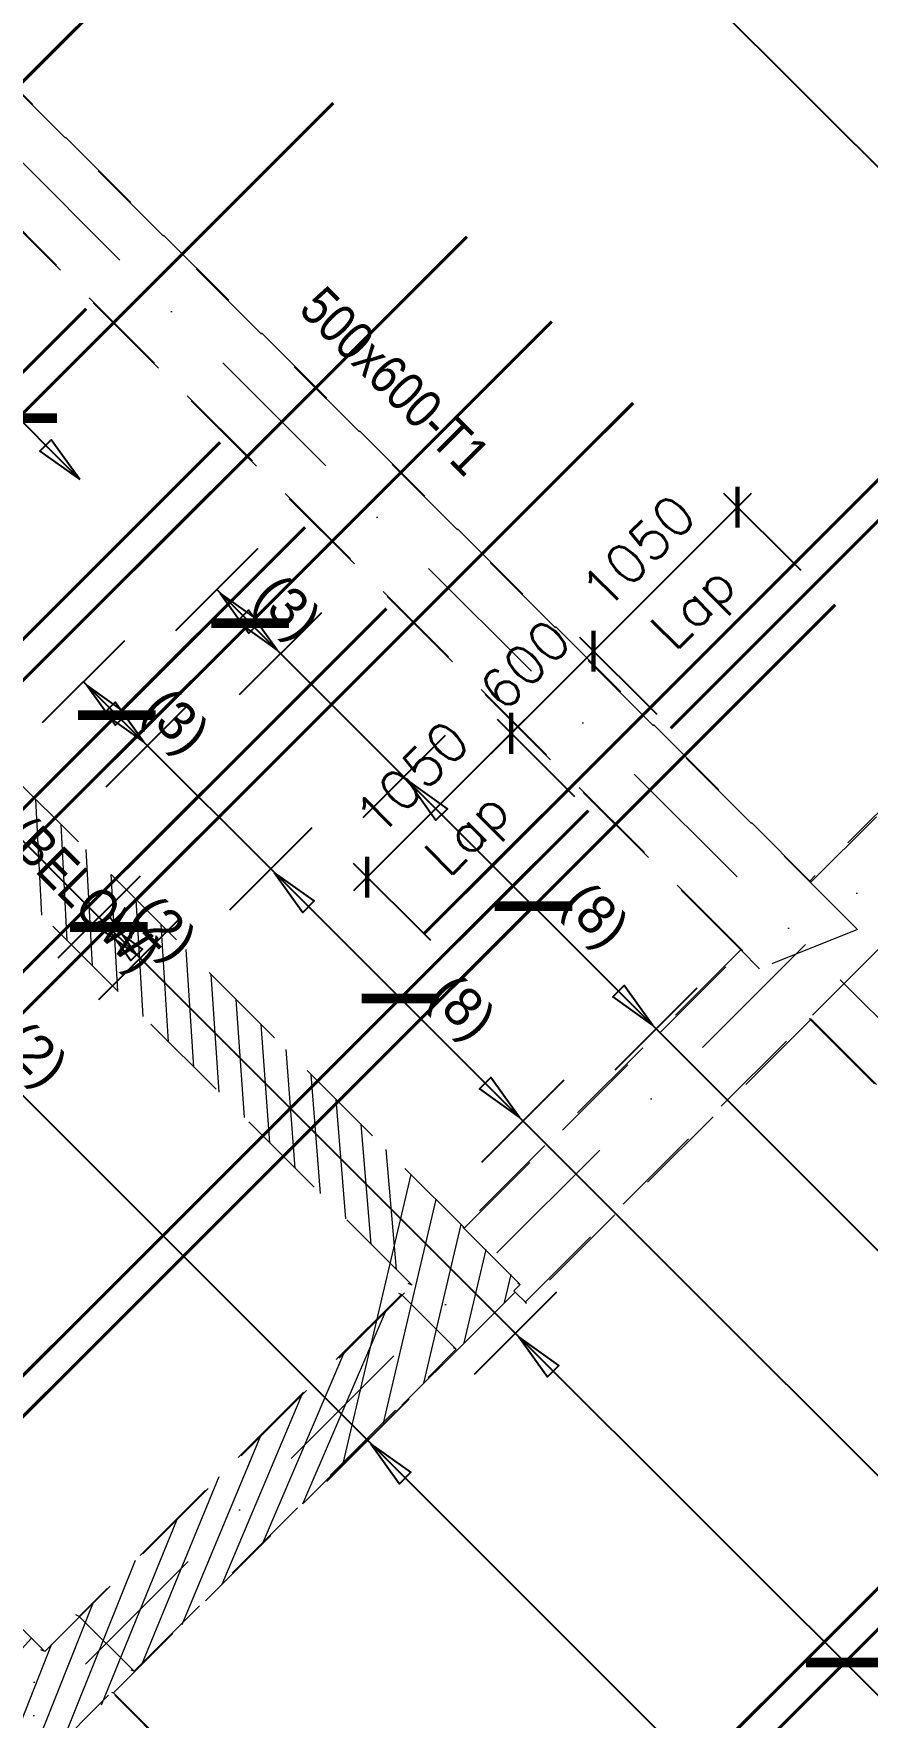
# Model space of a CAD drawing. Extents: x 660761725 to 1323371458, y 2734871439 to 5470067957.
# Drawn here: x 661310303 to 661314601, y 2735030477 to 2735039163 of the extents above; entities that cross this region are included whole.
import ezdxf

# ---------------------------------------------------------------- set-up
doc = ezdxf.new("R2010")
doc.units = 0
for name, pattern in [('AXES', [1.95, 1.2, -0.25, 0.25, -0.25]), ('Hidden', [714.375, 476.25, -238.125]), ('sbp_axis_short', [10, 5, -2.5, 0, -2.5])]:
    doc.linetypes.add(name, pattern=pattern)
doc.layers.add('A-DETL', color=5, linetype='Continuous', lineweight=9, true_color=0x0000ff)
for name, color, linetype, lineweight in [('A-FLOR-PATT', 7, 'Continuous', 15), ('A-WALL-IDEN', 7, 'Continuous', 9), ('S-BEAM-IDEN', 2, 'Continuous', 9), ('S-GRID', 7, 'Continuous', 9)]:
    doc.layers.add(name, color=color, linetype=linetype, lineweight=lineweight)
for name, color, linetype in [('S-AXIS', 20, 'AXES'), ('S-RBAR-T16', 201, 'Continuous'), ('S-RBAR-T20', 10, 'Continuous'), ('S-RDIMO', 8, 'Continuous')]:
    doc.layers.add(name, color=color, linetype=linetype)
doc.styles.add('Arial Narrow_1', font='ARIALN.TTF', dxfattribs={"height": 199.9999999999998})
doc.styles.add('ROMANS', font='romans.shx')
doc.dimstyles.new('S-DIMI-100', dxfattribs={"dimscale": 100, "dimtxt": 2, "dimasz": 1.5, "dimexe": 1, "dimexo": 1, "dimgap": 1, "dimtad": 1, "dimdec": 0, "dimzin": 12, "dimdsep": 46, "dimtxsty": 'ROMANS', "dimblk": 'ARCHTICK', "dimcen": 0.09, "dimdle": 1, "dimclrd": 8, "dimclre": 8, "dimclrt": 4, "dimadec": 0, "dimazin": 3, "dimtfac": 1, "dimtdec": 0, "dimtix": 1, "dimtmove": 1, "dimatfit": 3, "dimtolj": 1, "dimtzin": 0, "dimarcsym": 0})
pattern_1 = [(74.99999999999999, (0, 0), (-153.3407249233896, 41.08752341002518), [])]

# ---------------------------------------------------------------- blocks, each defined once
blk = doc.blocks.new('I am… All Range.')
at = {"layer": 'S-GRID', "color": 8, "linetype": 'sbp_axis_short', "lineweight": 13, "ltscale": 150}
for p, q in [((662622712.44625, 2734514326.959595), (662688816.0170653, 2734580430.53041)), ((662622360.5708737, 2734547558.821693), (662650980.3147497, 2734518939.077817)), ((662618471.4835767, 2734543669.734396), (662647091.3762469, 2734515049.841725))]:
    blk.add_line(p, q, dxfattribs=at)
blk = doc.blocks.new('I am… Atomic.')
at = {"layer": 'A-FLOR-PATT', "transparency": 33554600}
h = blk.add_hatch(dxfattribs=at)
h.set_pattern_fill('ANSI31', color=8, scale=50, angle=30, style=0)
h.set_pattern_definition(pattern_1)
edge = h.paths.add_edge_path()
edge.add_line((662389967.6433319, 2734579123.010657), (662390007.8012236, 2734579503.468677))
edge.add_line((662342114.705975, 2734544592.546931), (662390007.8012234, 2734579503.468677))
edge.add_line((662363195.8073889, 2734559608.047176), (662389967.7690635, 2734579123.040917))
edge.add_line((662362417.6524743, 2734559040.823584), (662363719.8899552, 2734559990.06879))
edge.add_line((662346720.4841449, 2734547598.623516), (662362783.6519626, 2734559307.613063))
edge.add_line((662345821.5310795, 2734546943.346041), (662347578.010761, 2734548223.703842))
edge.add_line((662342292.6126368, 2734544370.997322), (662346307.4227723, 2734547297.529027))
edge.add_line((662325865.2845687, 2734528370.671522), (662342114.6925843, 2734544592.5523))
edge.add_line((662340490.7204528, 2734542572.157625), (662342149.9785906, 2734544228.604904))
edge.add_line((662339422.0417168, 2734541505.28928), (662341320.3495216, 2734543400.381265))
edge.add_line((662336597.6306283, 2734538685.662872), (662340136.8031961, 2734542218.839921))
edge.add_line((662332705.8949801, 2734534800.520002), (662336243.7133716, 2734538332.345168))
edge.add_line((662332253.0745114, 2734534348.466631), (662332782.9359009, 2734534877.430412))
edge.add_line((662326312.3910785, 2734528417.846987), (662332351.9776915, 2734534447.202265))
edge.add_line((662325865.2845687, 2734528370.671522), (662326312.3910785, 2734528417.846987))
h = blk.add_hatch(dxfattribs=at)
h.set_pattern_fill('ANSI31', color=8, scale=50, angle=30, style=0)
h.set_pattern_definition(pattern_1)
edge = h.paths.add_edge_path()
edge.add_line((662389967.6433319, 2734579123.010657), (662390007.8012236, 2734579503.468677))
edge.add_line((662390178.8400514, 2734578972.951882), (662393574.2351673, 2734576558.543434))
edge.add_line((662390389.9110394, 2734578822.862847), (662389967.7690635, 2734579123.040917))
edge.add_line((662401600.1085552, 2734571260.373601), (662390007.8012234, 2734579503.468677))
edge.add_line((662401045.2346829, 2734570742.112331), (662400996.5411683, 2734571280.666277))
edge.add_line((662400996.5411683, 2734571280.666277), (662391834.41239, 2734577795.702194))
edge.add_line((662401631.7932035, 2734570909.939), (662401600.1085552, 2734571260.373601))
edge.add_line((662398386.0115408, 2734568087.393885), (662401045.2346829, 2734570742.112331))
edge.add_line((662378065.801715, 2734545768.423274), (662383150.2610395, 2734551353.010825))
edge.add_line((662383150.2610395, 2734551353.010825), (662388234.7203641, 2734556937.598375))
edge.add_line((662388234.7203641, 2734556937.598375), (662393319.1796887, 2734562522.185926))
edge.add_line((662393319.1796887, 2734562522.185926), (662398403.6390133, 2734568106.773477))
edge.add_line((662377177.0145457, 2734544792.211362), (662378389.7704264, 2734546124.258873))
edge.add_line((662345219.5168241, 2734509691.243385), (662350637.7770958, 2734515642.46591))
edge.add_line((662350637.7770958, 2734515642.46591), (662356056.0373675, 2734521593.688435))
edge.add_line((662356056.0373675, 2734521593.688435), (662361474.2976393, 2734527544.91096))
edge.add_line((662361474.2976393, 2734527544.91096), (662366892.5579109, 2734533496.133485))
edge.add_line((662366892.5579109, 2734533496.133485), (662372310.8181826, 2734539447.35601))
edge.add_line((662372310.8181826, 2734539447.35601), (662377729.0784543, 2734545398.578536))
edge.add_line((662345267.5598451, 2734509156.384884), (662400082.3408674, 2734569362.972085))
edge.add_line((662401418.6805061, 2734570690.601139), (662400941.3227103, 2734570214.051982))
edge.add_line((662400082.3408674, 2734569362.972085), (662401631.7932035, 2734570909.939))
h = blk.add_hatch(dxfattribs=at)
h.set_pattern_fill('ANSI31', color=8, scale=50, angle=30, style=0)
h.set_pattern_definition(pattern_1)
edge = h.paths.add_edge_path()
edge.add_line((662345468.2720397, 2734510142.524049), (662345661.1307589, 2734509588.669044))
edge.add_line((662345219.5168241, 2734509691.243385), (662350637.7770958, 2734515642.46591))
edge.add_line((662350637.7770958, 2734515642.46591), (662356056.0373675, 2734521593.688435))
edge.add_line((662356056.0373675, 2734521593.688435), (662361474.2976393, 2734527544.91096))
edge.add_line((662361474.2976393, 2734527544.91096), (662366892.5579109, 2734533496.133485))
edge.add_line((662366892.5579109, 2734533496.133485), (662372310.8181826, 2734539447.35601))
edge.add_line((662372310.8181826, 2734539447.35601), (662377729.0784543, 2734545398.578536))
edge.add_line((662345267.5598451, 2734509156.384884), (662400082.3408674, 2734569362.972085))
h = blk.add_hatch(dxfattribs=at)
h.set_pattern_fill('ANSI31', color=8, scale=50, angle=30, style=0)
h.set_pattern_definition(pattern_1)
h.paths.add_polyline_path([(662350481.6833518, 2734529010.615821), (662347130.08703, 2734525664.697063), (662342140.050475, 2734530654.737032), (662345491.6468021, 2734534000.65579)])
h.paths.add_polyline_path([(662342706.3069187, 2734530654.268376), (662345491.6356469, 2734533434.878781), (662349911.8950287, 2734529014.616375), (662347128.9243566, 2734526231.647893)], flags=16)
h = blk.add_hatch(dxfattribs=at)
h.set_pattern_fill('ANSI31', color=8, scale=50, angle=30, style=0)
h.set_pattern_definition(pattern_1)
edge = h.paths.add_edge_path()
edge.add_line((662348021.9696456, 2734527120.834711), (662347809.619302, 2734526908.844087))
edge.add_line((662344677.9657329, 2734530464.840913), (662348021.9696456, 2734527120.834711))
edge.add_line((662346323.225431, 2734528395.238966), (662345892.8153635, 2734528825.649329))
edge.add_line((662344406.4214969, 2734530312.044213), (662343385.8280276, 2734531332.638381))
edge.add_line((662343598.1783756, 2734531544.629009), (662344677.9657329, 2734530464.840913))
edge.add_line((662346341.2036034, 2734528388.035919), (662347827.5974464, 2734526901.640992))
edge.add_line((662345892.8153635, 2734528825.649329), (662344406.4215387, 2734530312.044254))
at = {"layer": 'A-DETL', "color": 8, "linetype": 'Hidden', "lineweight": 9}
for p, q in [((662357553.111309, 2734536679.26315), (662351963.4553444, 2734531094.343599)), ((662351971.9167507, 2734531090.953468), (662357561.5727153, 2734536675.873019)), ((662350497.8719653, 2734528923.893819), (662357993.6440659, 2734536413.314352)), ((662352170.062581, 2734530887.315452), (662347614.4000547, 2734535442.982496)), ((662347623.5611768, 2734535439.312018), (662351971.9167507, 2734531090.953468)), ((662347261.0605286, 2734535089.343482), (662351665.1686958, 2734530685.230947)), ((662351618.1493869, 2734530737.48587), (662347269.7938131, 2734535085.84442)), ((662345837.5190523, 2734533654.783303), (662350185.874626, 2734529306.424752)), ((662349915.4269156, 2734529011.084485), (662345491.6356456, 2734533434.878783)), ((662351971.9167507, 2734531090.953468), (662351963.4553444, 2734531094.343599)), ((662351963.4553444, 2734531094.343599), (662352211.4057801, 2734530845.972211)), ((662352211.4057801, 2734530845.972211), (662351706.511895, 2734530643.887706)), ((662351609.6879807, 2734530740.876001), (662350177.4132198, 2734529309.814883)), ((662350185.874626, 2734529306.424752), (662351618.1493869, 2734530737.48587)), ((662351706.511895, 2734530643.887706), (662351609.6879807, 2734530740.876001)), ((662351609.6879807, 2734530740.876001), (662351618.1493869, 2734530737.48587)), ((662352316.6565512, 2734530740.721336), (662351963.3170251, 2734530387.082322)), ((662344677.9657329, 2734530464.840913), (662348021.9696456, 2734527120.834711)), ((662351972.0527202, 2734530383.582294), (662350504.4944506, 2734528917.267565)), ((662351963.3170251, 2734530387.082322), (662351972.0527202, 2734530383.582294)), ((662351963.3170251, 2734530387.082322), (662358137.5971158, 2734524212.796107)), ((662351972.0527202, 2734530383.582294), (662358140.2166456, 2734524215.414147)), ((662350177.4132198, 2734529309.814883), (662350185.874626, 2734529306.424752)), ((662350472.3867296, 2734529014.34059), (662350177.4132198, 2734529309.814883)), ((662348021.9696456, 2734527120.834711), (662349915.4269156, 2734529011.084485)), ((662349860.895212, 2734528963.6166), (662348199.4949895, 2734527302.217682)), ((662349844.917619, 2734528970.018152), (662349860.895212, 2734528963.6166)), ((662350143.2185988, 2734528680.813993), (662349860.895212, 2734528963.6166)), ((662349915.4269156, 2734529011.084485), (662349894.466053, 2734529019.482624)), ((662350198.549557, 2734528727.961649), (662350446.4095278, 2734528975.401748)), ((662350439.9030727, 2734528981.911905), (662350472.3867296, 2734529014.34059)), ((662350446.4095278, 2734528975.401748), (662350439.9030727, 2734528981.911905)), ((662350504.4944506, 2734528917.267565), (662350446.4095278, 2734528975.401748)), ((662350472.2700179, 2734529014.387351), (662350460.7225554, 2734529019.013935)), ((662350497.8719653, 2734528923.893819), (662350504.4944506, 2734528917.267565)), ((662350198.549557, 2734528727.961649), (662348375.3924686, 2734526907.89297)), ((662348481.8183763, 2734527019.415075), (662350143.2185988, 2734528680.813993)), ((662350143.101887, 2734528680.860754), (662350128.0402124, 2734528686.895336)), ((662348199.4949895, 2734527302.217682), (662348181.5059037, 2734527309.425155)), ((662348481.8183763, 2734527019.415075), (662348199.4949895, 2734527302.217682)), ((662348021.9696456, 2734527120.834711), (662348001.0080369, 2734527129.233149)), ((662348464.6284972, 2734527026.302339), (662348481.7016644, 2734527019.461837)), ((662348012.7404133, 2734526558.074927), (662348366.2298224, 2734526911.564058)), ((662348366.2298224, 2734526911.564058), (662348375.3924686, 2734526907.89297)), ((662354781.2747371, 2734520496.512781), (662348366.2298224, 2734526911.564058)), ((662348375.3924686, 2734526907.89297), (662354784.0222851, 2734520499.258766))]:
    blk.add_line(p, q, dxfattribs=at)
at = {"layer": 'A-WALL-IDEN', "color": 8, "insert": (662346901.3571664, 2734532494.35248), "char_height": 199.9999999999998, "width": 3070.463124999997, "attachment_point": 1, "rotation": 315, "style": 'Arial Narrow_1'}
blk.add_mtext('WALL 400-T2 (BELOW)', dxfattribs=at)
at = {"layer": 'S-BEAM-IDEN', "color": 8, "insert": (662349465.7372098, 2734534179.245167), "char_height": 199.9999999999998, "width": 1539.239999999998, "attachment_point": 1, "rotation": 314.9999999999996, "style": 'Arial Narrow_1'}
blk.add_mtext('500x600-T1', dxfattribs=at)
blk = doc.blocks.new('_ARCHTICK')
at = {"color": 0, "linetype": 'ByBlock', "const_width": 0.15}
blk.add_lwpolyline([(-0.5, -0.5), (0.5, 0.5)], dxfattribs=at)
blk = doc.blocks.new('*D193')
at = {"layer": 'S-RBAR-T16', "color": 8, "lineweight": -2, "transparency": 16777216}
for p, q in [((661314002.8834248, 2735036790.792243), (661313118.9997249, 2735035906.90899)), ((661314259.2602556, 2735036392.993891), (661313861.4620686, 2735036790.792279)), ((661313516.7981356, 2735035650.531771), (661313118.9997606, 2735036048.330347))]:
    blk.add_line(p, q, dxfattribs=at)
at = {"layer": 'S-RBAR-T16', "color": 8, "lineweight": -2, "transparency": 16777216, "xscale": 150, "yscale": 150, "zscale": 150}
for p, rotation in [((661313932.1727288, 2735036720.081583), 44.99998551098074), ((661313189.7104208, 2735035977.619651), 224.9999855109808)]:
    blk.add_blockref('_ARCHTICK', p, dxfattribs=dict(at, rotation=rotation))
at = {"layer": 'S-RBAR-T16', "color": 4, "transparency": 16777216, "char_height": 200, "attachment_point": 5, "rotation": 44.999985510980764, "style": 'ROMANS'}
for s, insert in [('\\A1;1050', (661313419.5202544, 2735036490.272009)), ('\\A1;Lap', (661313725.9331154, 2735036183.858993))]:
    blk.add_mtext(s, dxfattribs=dict(at, insert=insert))
blk = doc.blocks.new('*D194')
at = {"layer": 'S-RBAR-T16', "color": 8, "lineweight": -2, "transparency": 16777216}
for p, q in [((661312836.1572376, 2735035624.066053), (661311952.2735373, 2735034740.1828)), ((661313092.5340679, 2735035226.267702), (661312694.7358814, 2735035624.066089)), ((661312350.0719478, 2735034483.80558), (661311952.273573, 2735034881.604156))]:
    blk.add_line(p, q, dxfattribs=at)
at = {"layer": 'S-RBAR-T16', "color": 8, "lineweight": -2, "transparency": 16777216, "xscale": 150, "yscale": 150, "zscale": 150}
for p, rotation in [((661312765.4465417, 2735035553.355393), 44.99998551098074), ((661312022.9842333, 2735034810.89346), 224.9999855109808)]:
    blk.add_blockref('_ARCHTICK', p, dxfattribs=dict(at, rotation=rotation))
at = {"layer": 'S-RBAR-T16', "color": 4, "transparency": 16777216, "char_height": 200, "attachment_point": 5, "rotation": 44.999985510980764, "style": 'ROMANS'}
for s, insert in [('\\A1;1050', (661312252.7940673, 2735035323.545819)), ('\\A1;Lap', (661312559.2069283, 2735035017.132802))]:
    blk.add_mtext(s, dxfattribs=dict(at, insert=insert))
blk = doc.blocks.new('*D195')
at = {"layer": 'S-RBAR-T16', "color": 8, "lineweight": -2, "transparency": 16777216}
for p, q in [((661313189.7105274, 2735035977.619544), (661313295.7765713, 2735036083.685534)), ((661313516.7981356, 2735035650.531771), (661313118.9998671, 2735036048.33024)), ((661313189.7105274, 2735035977.619544), (661312765.4463518, 2735035553.355583)), ((661312765.4463518, 2735035553.355583), (661312659.3803077, 2735035447.289593)), ((661313092.5340679, 2735035226.267702), (661312694.7356914, 2735035624.066279))]:
    blk.add_line(p, q, dxfattribs=at)
at = {"layer": 'S-RBAR-T16', "color": 8, "lineweight": -2, "transparency": 16777216, "xscale": 150, "yscale": 150, "zscale": 150}
for p, rotation in [((661313189.7105274, 2735035977.619544), 224.9999855109808), ((661312765.4463518, 2735035553.355583), 44.99998551098076)]:
    blk.add_blockref('_ARCHTICK', p, dxfattribs=dict(at, rotation=rotation))
at = {"layer": 'S-RBAR-T16', "color": 4, "transparency": 16777216, "insert": (661312836.1571192, 2735035906.908956), "char_height": 200, "attachment_point": 5, "rotation": 44.999985510980764, "style": 'ROMANS'}
blk.add_mtext('\\A1;600', dxfattribs=at)
blk = doc.blocks.new('CADF_02')
at = {"color": 0}
blk.add_lwpolyline([(0, 0), (2.5, -0.4166666679084301), (2.5, 0.4166666679084301)], close=True, dxfattribs=at)
blk = doc.blocks.new('cadf_04')
at = {"color": 8, "const_width": 0.5000000000000002}
blk.add_lwpolyline([(1.414213560521603, 1.414213564246893), (-1.414213556796312, -1.414213556796312)], dxfattribs=at)
blk = doc.blocks.new('cadf_03')
at = {"color": 8}
blk.add_lwpolyline([(-3.725290298461914e-09, 2.99999999627471), (3.725290298461914e-09, -3.000000007450581)], dxfattribs=at)
blk.add_blockref('CADF_02', (0.2513523101806641, 0), dxfattribs=at)

msp = doc.modelspace()

# ---------------------------------------------------------------- linework, layer by layer
at = {"layer": 'S-RBAR-T20', "const_width": 16}
for points in [[(661313587.5064211, 2735035579.818741), (661320269.665876, 2735042261.977821)], [(661312315.000741, 2735034518.872098), (661318997.1601963, 2735041201.031178)], [(661306360.2201064, 2735035028.935208), (661310991.7694083, 2735039660.484249)], [(661308762.5827231, 2735032626.569466), (661313394.1320249, 2735037258.118507)], [(661307490.0770427, 2735031565.622822), (661312121.626345, 2735036197.171864)], [(661312557.2186085, 2735028831.930969), (661317188.7679107, 2735033463.480011)], [(661311284.7129285, 2735027770.984326), (661315916.2622308, 2735032402.533368)]]:
    msp.add_lwpolyline(points, dxfattribs=at)
for points in [[(661307927.0604144, 2735035334.39253), (661308090.7556297, 2735035170.697306, 0.4142135623730951), (661308213.4386561, 2735035170.697302), (661311847.4960673, 2735038804.754509)], [(661308119.2039001, 2735034147.964351), (661308282.8991153, 2735033984.269127, 0.4142135623730951), (661308405.5821419, 2735033984.269123), (661312536.7818947, 2735038115.468644)], [(661307775.2193632, 2735035395.256578), (661307938.9145784, 2735035231.561354, 0.4142135623730951), (661308061.5976049, 2735035231.561351), (661310574.4172487, 2735037744.380854)], [(661307832.777771, 2735032986.085233), (661307996.4729862, 2735032822.390008, 0.4142135623730951), (661308119.1560127, 2735032822.390005), (661312974.508418, 2735037677.742137)], [(661308261.1228231, 2735034502.015294), (661308424.8180383, 2735034338.32007, 0.4142135623730951), (661308547.5010648, 2735034338.320066), (661311263.9896073, 2735037054.808457)], [(661307726.9982882, 2735033091.864721), (661307890.6935034, 2735032928.169497, 0.4142135623730951), (661308013.3765298, 2735032928.169494), (661311702.0027381, 2735036616.795495)], [(661309294.0179372, 2735031524.844987), (661309457.7131524, 2735031361.149763, 0.4142135623730951), (661309580.3961788, 2735031361.149759), (661314435.7485842, 2735036216.501892)], [(661309188.2384543, 2735031630.624475), (661309351.9336696, 2735031466.929251, 0.4142135623730951), (661309474.616696, 2735031466.929248), (661313163.2429043, 2735035155.555249)]]:
    msp.add_lwpolyline(points, format="xyb", dxfattribs=at)
at = {"layer": 'S-RDIMO'}
for p, q in [((661316200.9533163, 2735036929.127061), (661311969.7740065, 2735041160.306614)), ((661310540.9834099, 2735036862.418903), (661309856.418308, 2735037546.984042)), ((661308555.6909696, 2735036688.881284), (661310639.3229656, 2735034605.249161)), ((661311246.5142388, 2735036295.157519), (661311576.0273005, 2735035965.644433)), ((661311576.0273005, 2735035965.644433), (661312212.1368511, 2735035329.534842)), ((661310559.2678685, 2735035819.47015), (661310888.780932, 2735035489.957067)), ((661310888.780932, 2735035489.957067), (661311524.8904843, 2735034853.847477)), ((661312212.1368511, 2735035329.534842), (661313512.528344, 2735034029.143272)), ((661311524.8904843, 2735034853.847477), (661312825.2819779, 2735033553.455908)), ((661310639.3229656, 2735034605.249161), (661310851.4549935, 2735034393.117119)), ((661310851.4549935, 2735034393.117119), (661312787.0964445, 2735032457.475553)), ((661310088.6268948, 2735033841.848027), (661312024.2683461, 2735031906.206462)), ((661312787.0964445, 2735032457.475553), (661319064.4124184, 2735026180.159221)), ((661312024.2683461, 2735031906.206462), (661318301.58432, 2735025628.890131))]:
    msp.add_line(p, q, dxfattribs=at)
for points in [[(661313512.528344, 2735034029.143272), (661324286.7851931, 2735023254.885805)], [(661312825.2819779, 2735033553.455908), (661323705.3183014, 2735022673.418946)]]:
    msp.add_lwpolyline(points, dxfattribs=at)

# ---------------------------------------------------------------- block references
at = {"layer": 'S-AXIS'}
for name, p in [('I am… All Range.', (-1324871.764261603, 503695.4297404289)), ('I am… Atomic.', (-1037661.144730687, 503695.4297404289))]:
    msp.add_blockref(name, p, dxfattribs=at)
at = {"layer": 'S-RDIMO'}
for name, p, xscale, yscale, zscale, rotation in [('cadf_04', (661310223.0718981, 2735037180.330432), 99.99999999999999, 99.99999999999999, 99.99999999999999, 134.99999843521), ('CADF_02', (661310540.9834099, 2735036862.418903), 99.99999999999999, 99.99999999999999, 99.99999999999999, 134.9999984385348), ('cadf_03', (661311246.5142388, 2735036295.157519), 99.99999999999996, 99.99999999999996, 99.99999999999996, 314.9999983191797), ('cadf_03', (661311576.0273005, 2735035965.644433), 99.99999999999996, 99.99999999999996, 99.99999999999996, 134.9999983191797), ('cadf_04', (661311419.2189704, 2735036122.452775), 99.99999999999989, 99.99999999999989, 99.99999999999989, 134.9999984327603), ('cadf_03', (661310559.2678686, 2735035819.47015), 100.0000000000001, 100.0000000000001, 100.0000000000001, 314.9999982899293), ('cadf_03', (661310888.780932, 2735035489.957067), 99.99999999999996, 99.99999999999996, 99.99999999999996, 134.9999982899294), ('cadf_04', (661310731.9726006, 2735035646.765408), 100.0000000000001, 100.0000000000001, 100.0000000000001, 314.9999982381091), ('cadf_03', (661312212.1368511, 2735035329.534842), 99.99999999999996, 99.99999999999996, 99.99999999999996, 314.9999983201161), ('cadf_03', (661311524.8904843, 2735034853.847477), 99.99999999999996, 99.99999999999996, 99.99999999999996, 314.9999983219424), ('cadf_04', (661312880.4591353, 2735034661.212528), 99.99999999999989, 99.99999999999989, 99.99999999999989, 134.9999984327603), ('cadf_03', (661310639.3229656, 2735034605.249161), 100, 100, 100, 314.99999831355), ('cadf_03', (661310851.4549935, 2735034393.117119), 100, 100, 100, 134.99999831355), ('cadf_04', (661310690.2927402, 2735034554.279374), 99.99999999999989, 99.99999999999989, 99.99999999999989, 314.9999983175707), ('cadf_04', (661312193.2127637, 2735034185.525159), 99.99999999999989, 99.99999999999989, 99.99999999999989, 134.9999984327603), ('cadf_03', (661313512.528344, 2735034029.143272), 100, 100, 100, 134.999998320116), ('cadf_03', (661312825.2819779, 2735033553.455908), 99.99999999999996, 99.99999999999996, 99.99999999999996, 134.9999983219424), ('cadf_03', (661312787.0964445, 2735032457.475553), 100, 100, 100, 314.9999983175708), ('cadf_03', (661312024.2683461, 2735031906.206462), 100, 100, 100, 314.9999982138464), ('cadf_04', (661314484.9298247, 2735030759.642076), 100, 100, 100, 314.9999983175708)]:
    msp.add_blockref(name, p, dxfattribs=dict(at, xscale=xscale, yscale=yscale, zscale=zscale, rotation=rotation))

# ---------------------------------------------------------------- texts
for s, rotation, p in [('(3)', 314.9999983191797, (661311431.4959002, 2735036251.597215)), ('(3)', 314.9999983002935, (661310855.3597081, 2735035664.799654)), ('(8)', 314.9999983201161, (661313018.712299, 2735034664.38072)), ('(2)', 314.99999831355, (661310790.2140622, 2735034595.779417)), ('(8)', 314.9999983219424, (661312331.417456, 2735034188.741819)), ('(2)', 314.9999981551511, (661310125.2974035, 2735033946.598882))]:
    msp.add_text(s, height=200, rotation=rotation, dxfattribs=at).set_placement(p)

# ---------------------------------------------------------------- dimensions: what is measured, and where the dimension line sits
at = {"layer": 'S-RBAR-T16'}
for base, p1, p2, picture, middle in [((661313189.7104208, 2735035977.619651), (661314329.9709158, 2735036322.283195), (661313587.5087957, 2735035579.821074), '*D193', (661313560.9415748, 2735036348.850617)), ((661312022.9842333, 2735034810.89346), (661313163.2447281, 2735035155.557005), (661312420.782608, 2735034413.094884), '*D194', (661312394.2153877, 2735035182.124427))]:
    dim = msp.add_linear_dim(base=base, p1=p1, p2=p2, angle=44.99998551098076, text='<>\\XLap', dimstyle='S-DIMI-100', dxfattribs=at)
    dim.commit()
    dim.dimension.update_dxf_attribs({"geometry": picture, "text_midpoint": middle})
dim = msp.add_linear_dim(base=(661312765.4463518, 2735035553.355583), p1=(661313587.5087957, 2735035579.821074), p2=(661313163.2447281, 2735035155.557005), angle=44.99998551098076, dimstyle='S-DIMI-100', dxfattribs=at)
dim.commit()
dim.dimension.update_dxf_attribs({"geometry": '*D195', "text_midpoint": (661312836.1571192, 2735035906.908956)})

doc.saveas('drawing.dxf')
